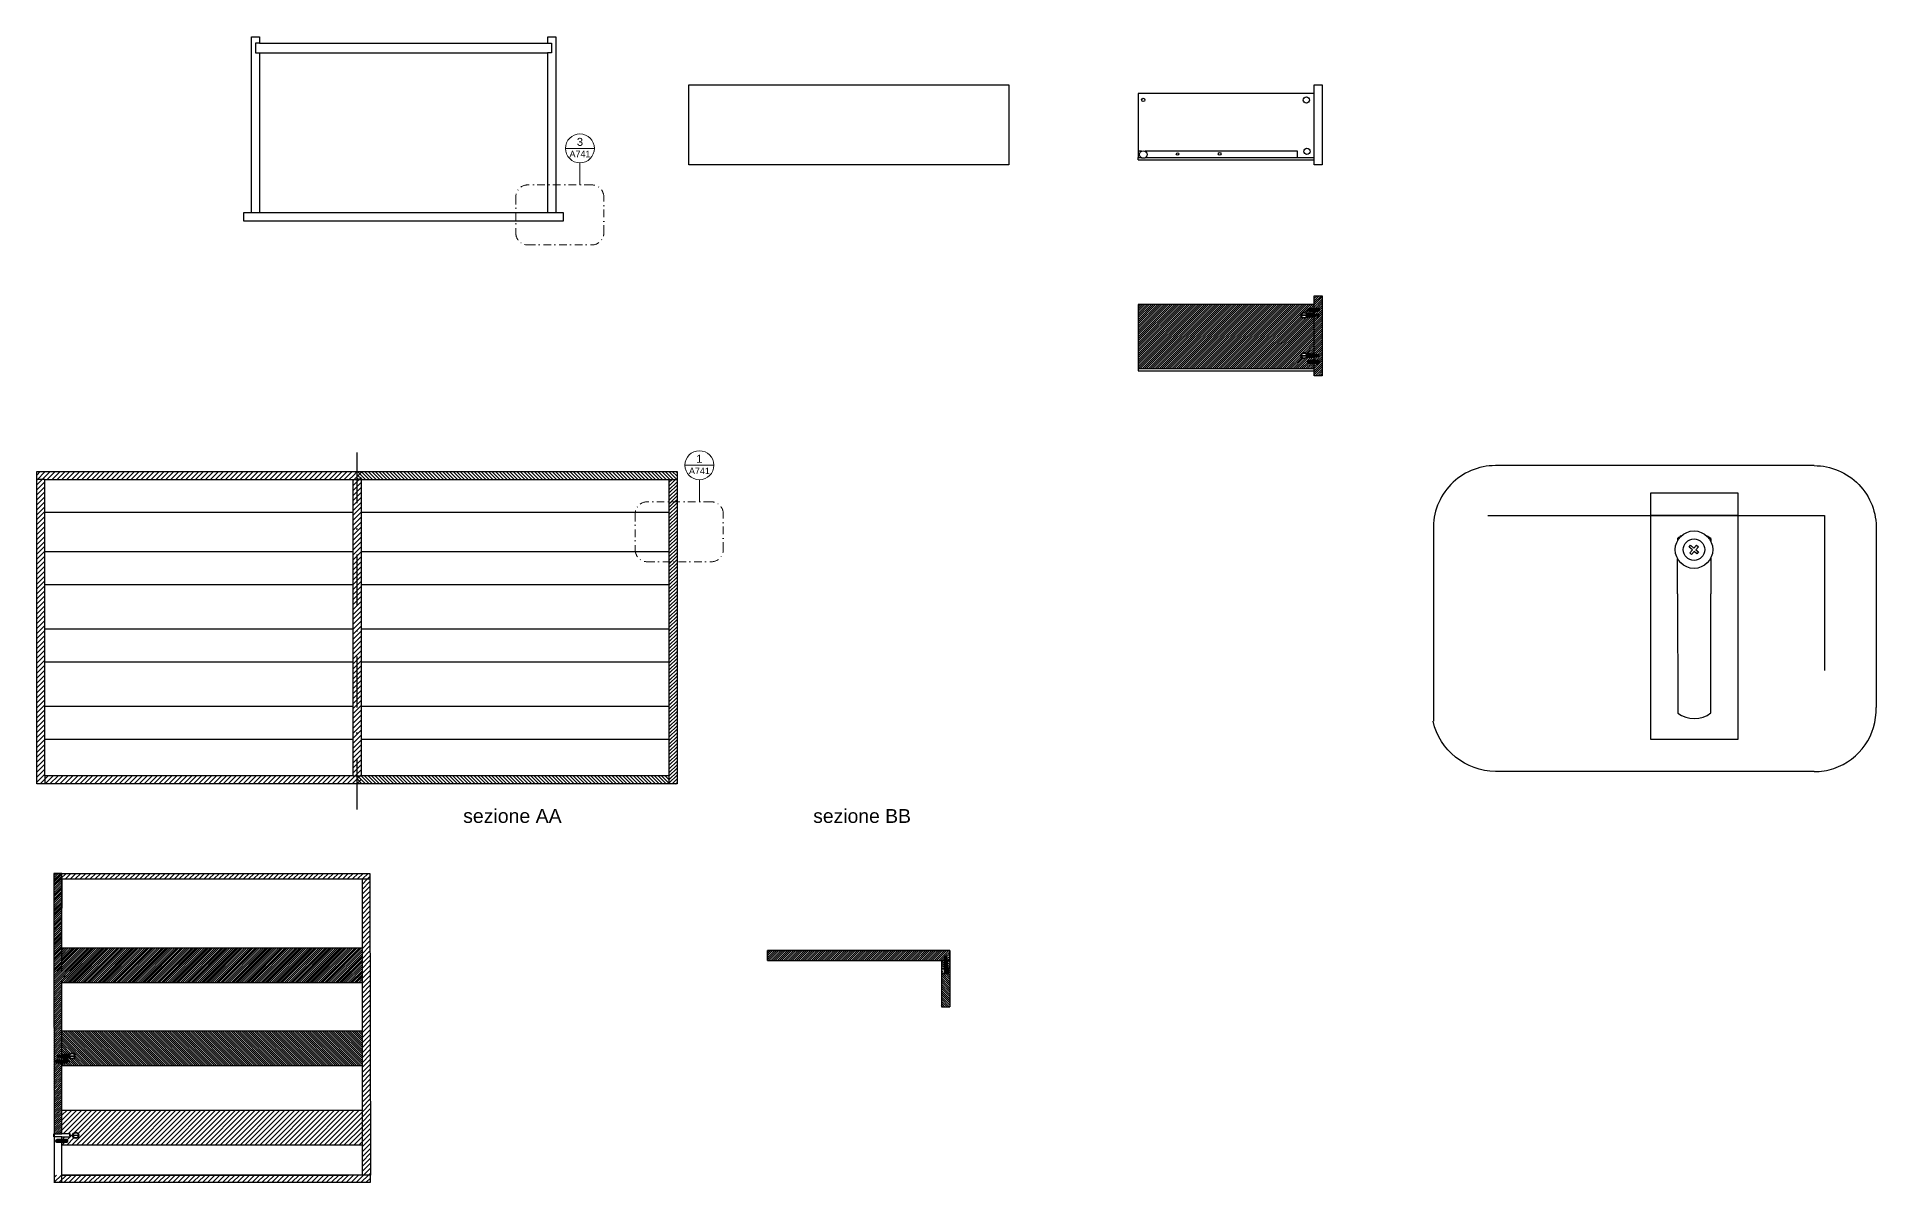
# Model space of a CAD drawing. Header units: centimetres. Extents: x -277 to 1058, y -342 to 369.
# Drawn here: x -276.9 to 182.8, y -342.3 to -56.1 of the extents above; entities that cross this region are included whole.
import ezdxf
from ezdxf.enums import TextEntityAlignment as Align

# ---------------------------------------------------------------- set-up
doc = ezdxf.new("R2010")
doc.units = ezdxf.units.CM
doc.header["$MEASUREMENT"] = 0
doc.linetypes.add('TRATTOPUNTO', pattern=[25.4, 12.7, -6.35, 0, -6.35])
doc.layers.add('A-ANNO-SYMB', color=3, linetype='Continuous', lineweight=18)
for name, color, linetype in [('filatura', 8, 'Continuous'), ('linee di prosp', 6, 'Continuous'), ('particolari', 7, 'Continuous'), ('prospetti', 7, 'Continuous'), ('viti e cerniere', 3, 'Continuous')]:
    doc.layers.add(name, color=color, linetype=linetype)
doc.styles.add('ARIAL', font='Arial.ttf')
doc.styles.get("Standard").update_dxf_attribs({"font": 'Arial.ttf', "height": 2.5})
pattern_1 = [(45, (-776.3107, -127.9817), (-0.6187184, 0.6187184), [])]
pattern_2 = [(45, (-1020.9961, -227.0867), (-0.6187184, 0.6187184), [])]

# ---------------------------------------------------------------- blocks, each defined once
blk = doc.blocks.new('tassello')
at = {"layer": 'viti e cerniere', "linetype": 'ByBlock', "lineweight": 100}
for p, q in [((0, 0.51), (0.21, 0.7)), ((0, 0.51), (0, 0.18)), ((0.21, 0), (0, 0.18)), ((0.21, 0.7), (3.71, 0.7)), ((0.21, 0.7), (0.21, 0)), ((0.21, 0.7), (0.21, 0.52)), ((0.21, 0.52), (0.75, 0.52)), ((0.21, 0.35), (0.9, 0.35)), ((0.9, 0.17), (0.21, 0.17)), ((0.75, 0.52), (3.71, 0.52)), ((0.9, 0.35), (0.9, 0.35)), ((0.9, 0.35), (3.71, 0.35)), ((0.9, 0.17), (3.71, 0.17)), ((3.92, 0.51), (3.71, 0.7)), ((3.71, 0.7), (3.71, 0)), ((3.71, 0), (3.92, 0.18)), ((3.92, 0.51), (3.92, 0.18)), ((3.71, 0), (0.21, 0))]:
    blk.add_line(p, q, dxfattribs=at)
blk = doc.blocks.new('DETAGLI')
at = {"layer": 'A-ANNO-SYMB', "linetype": 'Continuous'}
blk.add_line((486.7, 356.2), (504.8, 356.2), dxfattribs=at)
blk.add_circle((495.7, 356.2), 9.05, dxfattribs=at)
for tag, p in [('TAVOLA', (495.7, 362.8)), ('SEZIONE', (495.7, 354.7))]:
    blk.add_attdef(tag, text='', height=5, dxfattribs=at).set_placement(p, align=Align.TOP_CENTER)

msp = doc.modelspace()

# ---------------------------------------------------------------- hatches: boundary and pattern name
at = {"layer": 'particolari'}
h = msp.add_hatch(dxfattribs=at)
h.set_pattern_fill('ANSI31', color=253, scale=3)
h.paths.add_polyline_path([(42.35, -126.06), (41.49, -126.06), (40.47, -126.06, -0.774432), (39.01, -125.69, -0.739541), (40.43, -125.25), (41.49, -125.25), (42.35, -125.25), (42.35, -124.62), (42.17, -124.62), (40.81, -124.62), (40.81, -124.05), (42.17, -124.05), (42.35, -124.05), (42.35, -122.99), (-1.65, -122.99), (-1.65, -139.02), (-0.9, -139.02), (42.35, -139.02), (42.35, -137.63), (42.17, -137.63), (40.81, -137.63), (40.81, -137.06), (42.17, -137.06), (42.35, -137.06), (42.35, -136.18), (41.5, -136.18), (40.47, -136.18, -0.774432), (39.02, -135.8, -0.739541), (40.44, -135.37), (41.5, -135.37), (42.35, -135.37)], flags=16)
h.paths.add_polyline_path([(44.35, -120.81), (42.35, -120.81), (42.35, -124.05), (43.58, -124.05), (43.58, -124.62), (42.17, -124.62), (40.81, -124.62), (40.81, -124.05), (42.17, -124.05), (42.35, -124.05), (42.35, -122.99), (-1.65, -122.99), (-1.65, -139.02), (-0.9, -139.02), (42.35, -139.02), (42.35, -137.63), (42.17, -137.63), (40.81, -137.63), (40.81, -137.06), (42.17, -137.06), (42.35, -137.06), (42.35, -136.18), (41.5, -136.18), (40.47, -136.18, -0.774432), (39.02, -135.8, -0.739541), (40.44, -135.37), (41.5, -135.37), (42.35, -135.37), (42.35, -135.59), (43.48, -135.59), (43.48, -136), (42.35, -136), (42.35, -136.18), (42.35, -137.06), (43.59, -137.06), (43.59, -137.63), (42.35, -137.63), (42.35, -140.81), (44.35, -140.81)])
h.paths.add_polyline_path([(42.35, -125.88), (42.35, -126.06), (41.49, -126.06), (40.47, -126.06, -0.774432), (39.01, -125.69, -0.739541), (40.43, -125.25), (41.49, -125.25), (42.35, -125.25), (42.35, -125.47), (43.48, -125.47), (43.48, -125.88)], flags=16)
h.paths.add_polyline_path([(43.42, -125.84), (42.31, -125.84), (42.31, -126, -0.255312), (42.31, -125.35), (42.31, -125.51), (42.31, -125.51), (43.42, -125.51)], flags=0)
h.paths.add_polyline_path([(40.23, -125.76), (39.29, -125.76), (39.29, -125.62), (40.23, -125.62)], flags=0)
edge = h.paths.add_edge_path(flags=0)
edge.add_arc((39.79, -125.69), 0.639, 0, 180)
edge.add_arc((39.79, -125.69), 0.639, 180, 360)
h = msp.add_hatch(dxfattribs=at)
h.set_pattern_fill('ANSI31', color=253, scale=3)
h.paths.add_polyline_path([(42.35, -126.06), (41.49, -126.06), (40.47, -126.06, -0.774432), (39.01, -125.69, -0.739541), (40.43, -125.25), (41.49, -125.25), (42.35, -125.25), (42.35, -124.62), (42.17, -124.62), (40.81, -124.62), (40.81, -124.05), (42.17, -124.05), (42.35, -124.05), (42.35, -122.99), (-1.65, -122.99), (-1.65, -139.02), (-0.9, -139.02), (42.35, -139.02), (42.35, -137.63), (42.17, -137.63), (40.81, -137.63), (40.81, -137.06), (42.17, -137.06), (42.35, -137.06), (42.35, -136.18), (41.5, -136.18), (40.47, -136.18, -0.774432), (39.02, -135.8, -0.739541), (40.44, -135.37), (41.5, -135.37), (42.35, -135.37)])
h = msp.add_hatch(dxfattribs=at)
h.set_pattern_fill('ANSI31', color=256, scale=7)
h.set_pattern_definition(pattern_1)
h.paths.add_polyline_path([(-274.91, -166.76), (-197.87, -166.76), (-197.87, -164.76), (-276.91, -164.76), (-276.91, -174.96), (-276.91, -242.76), (-197.87, -242.76), (-197.87, -240.76), (-274.91, -240.76)])
h = msp.add_hatch(dxfattribs=at)
h.set_pattern_fill('ANSI31', color=256, scale=7)
h.set_pattern_definition(pattern_1)
h.paths.add_polyline_path([(-195.87, -164.76), (-197.87, -164.76), (-197.87, -242.76), (-195.87, -242.76)])
h = msp.add_hatch(dxfattribs=at)
h.set_pattern_fill('ANSI31', color=253, scale=5, angle=90)
h.paths.add_polyline_path([(-116.91, -164.76), (-196.91, -164.76), (-196.91, -166.76), (-118.91, -166.76), (-116.91, -166.76)])
h = msp.add_hatch(dxfattribs=at)
h.set_pattern_fill('ANSI31', color=253, scale=5)
h.paths.add_polyline_path([(-116.91, -166.76), (-118.91, -166.76), (-118.91, -172.3), (-116.91, -172.3)])
h = msp.add_hatch(dxfattribs=at)
h.set_pattern_fill('ANSI31', color=253, scale=5)
h.paths.add_polyline_path([(-118.91, -172.3), (-118.91, -187.3), (-116.91, -187.3), (-116.91, -180.65), (-116.91, -172.3)])
h = msp.add_hatch(dxfattribs=at)
h.set_pattern_fill('ANSI31', color=253, scale=5)
h.paths.add_polyline_path([(-118.91, -187.3), (-118.91, -240.76), (-118.91, -242.76), (-116.91, -242.76), (-116.91, -232.57), (-116.91, -187.3)])
h = msp.add_hatch(dxfattribs=at)
h.set_pattern_fill('ANSI31', color=253, scale=5, angle=90)
h.paths.add_polyline_path([(-118.91, -240.76), (-195.87, -240.76), (-196.91, -240.76), (-196.91, -242.76), (-118.91, -242.76)])
h = msp.add_hatch(dxfattribs=at)
h.set_pattern_fill('ANSI31', color=256, scale=7)
h.set_pattern_definition(pattern_2)
h.paths.add_polyline_path([(-252.5, -266.57), (-251.96, -265.18), (-272.65, -265.18), (-272.65, -266.57)])
h = msp.add_hatch(dxfattribs=at)
h.set_pattern_fill('ANSI31', color=253, scale=3)
h.paths.add_polyline_path([(-270.65, -292.45), (-195.63, -292.45), (-195.63, -283.8), (-270.65, -283.8), (-270.65, -265.18), (-272.65, -265.18), (-272.6, -330.23), (-270.65, -330.23), (-270.65, -312.46), (-272.04, -312.46), (-272.04, -311.89), (-270.65, -311.89), (-270.65, -311.26), (-270.65, -311.04), (-271.77, -311.04), (-271.77, -310.63), (-270.65, -310.63), (-270.65, -310.45)])
h = msp.add_hatch(dxfattribs=at)
h.set_pattern_fill('ANSI31', color=256, scale=7)
h.set_pattern_definition(pattern_2)
h.paths.add_polyline_path([(-270.65, -266.57), (-270.65, -289.7), (-272.63, -289.7), (-272.63, -290.25), (-272.63, -290.25), (-272.65, -266.57)])
h = msp.add_hatch(dxfattribs=at)
h.set_pattern_fill('ANSI31', color=256, scale=7)
h.set_pattern_definition(pattern_2)
h.paths.add_polyline_path([(-193.68, -265.18), (-251.93, -265.18), (-252.96, -266.57), (-195.63, -266.57), (-193.68, -266.57)])
h = msp.add_hatch(dxfattribs=at)
h.set_pattern_fill('ANSI31', color=256, scale=7)
h.set_pattern_definition(pattern_2)
h.paths.add_polyline_path([(-195.63, -266.57), (-195.63, -340.57), (-193.52, -340.57), (-193.68, -266.57)])
h = msp.add_hatch(dxfattribs=at)
h.set_pattern_fill('ANSI31', color=256, scale=7)
h.paths.add_polyline_path([(-270.65, -283.8), (-270.65, -289.7), (-269.82, -289.7, -0.717454), (-268.43, -290.17, -0.795774), (-269.9, -290.51), (-270.64, -290.51), (-270.65, -290.51), (-270.64, -291.21), (-269.29, -291.21), (-269.29, -291.78), (-270.65, -291.78), (-270.65, -292.45), (-195.63, -292.45), (-195.63, -283.8)])
h = msp.add_hatch(dxfattribs=at)
h.set_pattern_fill('ANSI31', color=253, scale=3)
h.paths.add_polyline_path([(-50.02, -285.89), (-49.52, -285.89), (-49.52, -286.98), (-49.37, -286.98), (-48.76, -286.98), (-48.76, -284.48), (-94.26, -284.48), (-94.26, -286.98), (-50.16, -286.98), (-50.02, -286.98)])
h = msp.add_hatch(dxfattribs=at)
h.set_pattern_fill('ANSI31', color=253, scale=3, angle=90)
h.paths.add_polyline_path([(-48.76, -286.98), (-49.37, -286.98), (-49.37, -289.01), (-48.99, -289.01), (-49.03, -289.55), (-48.99, -289.83), (-49.03, -290.17), (-49.42, -290.17), (-49.4, -290.17), (-49.76, -290.18), (-50.16, -290.17), (-50.83, -290.17), (-50.83, -289.76), (-50.67, -289.76), (-50.67, -289.61), (-50.83, -289.61), (-50.84, -289.01), (-50.18, -289.01), (-50.16, -286.98), (-50.83, -286.98), (-50.83, -298.49), (-48.76, -298.49)])
h = msp.add_hatch(dxfattribs=at)
h.set_pattern_fill('ANSI31', color=253, scale=3, angle=90)
h.paths.add_polyline_path([(-267.59, -310.75), (-267.59, -310.9), (-268.53, -310.9), (-268.53, -310.75)], flags=0)
edge = h.paths.add_edge_path()
edge.add_arc((-271.21, -310.84), 0.685, 338.9285, 388.6447)
edge.add_line((-270.61, -310.51), (-270.61, -310.76))
edge.add_line((-270.61, -310.76), (-270.61, -310.92))
edge.add_line((-270.61, -310.92), (-270.61, -311.09))
edge.add_line((-270.61, -311.09), (-270.57, -311.09))
edge = h.paths.add_edge_path()
edge.add_arc((-268.08, -310.83), 0.776, 206.1078, 511.0214)
edge.add_line((-268.76, -310.45), (-269.79, -310.45))
edge.add_line((-269.79, -310.45), (-270.65, -310.45))
edge.add_line((-270.65, -310.45), (-270.65, -304.55))
edge.add_line((-270.65, -304.55), (-195.63, -304.55))
edge.add_line((-195.63, -304.55), (-195.63, -313.2))
edge.add_line((-195.63, -313.2), (-270.65, -313.2))
edge.add_line((-270.65, -313.2), (-270.65, -312.46))
edge.add_line((-270.65, -312.46), (-269.27, -312.46))
edge.add_line((-269.27, -312.46), (-269.27, -311.89))
edge.add_line((-269.27, -311.89), (-270.62, -311.89))
edge.add_line((-270.62, -311.89), (-270.65, -311.89))
edge.add_line((-270.65, -311.89), (-270.65, -311.26))
edge.add_line((-270.65, -311.26), (-269.79, -311.26))
edge.add_line((-269.79, -311.26), (-268.74, -311.26))
edge.add_line((-268.74, -311.26), (-268.78, -311.17))
h = msp.add_hatch(dxfattribs=at)
h.set_pattern_fill('ANSI31', scale=5)
h.paths.add_polyline_path([(-267.59, -310.75), (-267.59, -310.9), (-268.53, -310.9), (-268.53, -310.75)], flags=0)
edge = h.paths.add_edge_path()
edge.add_arc((-271.21, -310.84), 0.685, 338.9285, 388.6447)
edge.add_line((-270.61, -310.51), (-270.61, -310.76))
edge.add_line((-270.61, -310.76), (-270.61, -310.92))
edge.add_line((-270.61, -310.92), (-270.61, -311.09))
edge.add_line((-270.61, -311.09), (-270.57, -311.09))
h = msp.add_hatch(dxfattribs=at)
h.set_pattern_fill('ANSI31', color=256, scale=7)
h.set_pattern_definition(pattern_2)
h.paths.add_polyline_path([(-195.63, -324.33), (-270.65, -324.33), (-270.65, -330.23), (-270.48, -330.23), (-268.96, -330.23), (-268.96, -331.04), (-270.65, -331.04), (-270.65, -331.74), (-270.63, -331.74), (-269.28, -331.74), (-269.28, -332.31), (-270.65, -332.31), (-270.65, -332.98), (-195.63, -332.98)])
h.paths.add_polyline_path([(-267.94, -330.63, -1), (-266.39, -330.63, -1)], flags=16)
h.paths.add_polyline_path([(-267.81, -330.63, -1), (-266.53, -330.63, -1)], flags=0)
h.paths.add_polyline_path([(-266.67, -330.56), (-266.67, -330.7), (-267.61, -330.7), (-267.61, -330.56)], flags=0)
h = msp.add_hatch(dxfattribs=at)
h.set_pattern_fill('ANSI31', color=256, scale=7)
h.set_pattern_definition(pattern_2)
h.paths.add_polyline_path([(-193.52, -340.57), (-195.63, -340.57), (-195.63, -340.57), (-198.95, -340.57), (-198.95, -340.57), (-200.99, -340.57), (-200.99, -340.57), (-272.59, -340.57), (-272.59, -342.35), (-200.29, -342.35), (-200.28, -342.34), (-200.28, -342.35), (-193.52, -342.35)])

# ---------------------------------------------------------------- linework, layer by layer
at = {"color": 3}
for p, q in [((42.31, -125.35), (40.48, -125.35)), ((42.31, -126), (40.5, -126)), ((40.52, -125.43), (42.27, -125.43)), ((40.53, -125.9), (42.26, -125.9)), ((42.31, -125.51), (43.42, -125.51)), ((42.31, -125.84), (43.42, -125.84)), ((42.31, -135.46), (40.49, -135.46)), ((42.31, -136.12), (40.5, -136.12)), ((40.52, -135.55), (42.28, -135.55)), ((40.54, -136.02), (42.27, -136.02)), ((42.31, -135.63), (43.43, -135.63)), ((42.31, -135.96), (43.43, -135.96)), ((-49.93, -287.03), (-50.1, -287.03)), ((-50.1, -287.03), (-50.1, -289.08)), ((-50.02, -289.57), (-50.02, -289.9)), ((-50.02, -289.57), (-49.52, -289.57)), ((-50.02, -289.57), (-50.02, -289.72)), ((-50, -289.08), (-50, -287.07)), ((-49.93, -286.98), (-49.93, -285.91)), ((-49.93, -286.98), (-49.93, -287.03)), ((-49.93, -289.08), (-49.93, -289.57)), ((-49.61, -286.98), (-49.61, -285.91)), ((-49.61, -287.03), (-49.61, -286.98)), ((-49.61, -287.03), (-49.44, -287.03)), ((-49.61, -289.08), (-49.61, -289.57)), ((-49.52, -289.08), (-49.52, -287.07)), ((-49.52, -289.57), (-49.52, -289.9)), ((-49.44, -287.03), (-49.44, -289.08)), ((-50.02, -289.9), (-49.52, -289.9)), ((-270.65, -310.67), (-271.72, -310.67)), ((-270.65, -311), (-271.72, -311)), ((-270.65, -310.67), (-270.61, -310.67)), ((-270.61, -311), (-270.65, -311)), ((-270.61, -310.67), (-270.61, -310.51)), ((-270.61, -310.51), (-268.79, -310.51)), ((-270.61, -311), (-270.61, -311.17)), ((-270.61, -311.17), (-268.78, -311.17)), ((-268.82, -311.09), (-270.57, -311.09)), ((-268.83, -310.61), (-270.56, -310.61)), ((-268.62, -330.45), (-268.58, -330.53)), ((-268.62, -330.78), (-268.58, -330.7)), ((-268.58, -330.53), (-268.58, -330.7))]:
    msp.add_line(p, q, dxfattribs=at)
for points in [[(42.23, -125.59), (40.56, -125.59)], [(40.56, -125.72), (42.23, -125.72)], [(42.23, -135.71), (40.56, -135.71)], [(40.57, -135.84), (42.23, -135.84)], [(-49.69, -287.11), (-49.69, -289.08), (-49.82, -289.08), (-49.82, -287.11)], [(-270.53, -310.92), (-268.85, -310.92)], [(-268.86, -310.79), (-270.52, -310.79)]]:
    msp.add_lwpolyline(points, dxfattribs=at)
for centre, start, end in [((42.91, -125.67), 151.3553, 208.6447), ((42.91, -135.79), 151.3553, 208.6447), ((-49.77, -286.43), 241.3553, 298.6447), ((-271.21, -310.84), 331.3553, 28.6447)]:
    msp.add_arc(centre, 0.685, start, end, dxfattribs=at)
at = {"layer": 'A-ANNO-SYMB'}
for p, q in [((-141.16, -87.61), (-141.16, -93.11)), ((-111.31, -166.8), (-111.31, -172.3))]:
    msp.add_line(p, q, dxfattribs=at)
at = {"layer": 'A-ANNO-SYMB', "linetype": 'TRATTOPUNTO', "ltscale": 0.15}
for points in [[(-135.2, -105.11), (-135.2, -96.11, 0.414214), (-138.2, -93.11), (-154.2, -93.11, 0.414214), (-157.2, -96.11), (-157.2, -105.11, 0.414214), (-154.2, -108.11), (-138.2, -108.11, 0.414214)], [(-105.35, -184.3), (-105.35, -175.3, 0.414214), (-108.35, -172.3), (-124.35, -172.3, 0.414214), (-127.35, -175.3), (-127.35, -184.3, 0.414214), (-124.35, -187.3), (-108.35, -187.3, 0.414214)]]:
    msp.add_lwpolyline(points, format="xyb", close=True, dxfattribs=at)
at = {"layer": 'filatura', "color": 3}
for p, q in [((42.31, -126), (42.31, -125.35)), ((43.42, -125.51), (43.42, -125.84)), ((42.31, -136.12), (42.31, -135.46)), ((43.43, -135.63), (43.43, -135.96)), ((-49.93, -285.91), (-49.61, -285.91)), ((-49.93, -286.98), (-49.85, -287.03)), ((-49.85, -287.03), (-49.93, -287.03)), ((-49.85, -287.03), (-49.69, -287.03)), ((-49.61, -286.98), (-49.69, -287.03)), ((-49.69, -287.03), (-49.61, -287.03)), ((-271.72, -311), (-271.72, -310.67)), ((-270.61, -310.76), (-270.61, -310.67)), ((-270.61, -310.76), (-270.61, -310.92)), ((-270.61, -310.92), (-270.61, -311)), ((-268.62, -330.78), (-268.62, -330.45)), ((-268.62, -330.53), (-268.58, -330.53)), ((-268.62, -330.7), (-268.58, -330.7))]:
    msp.add_line(p, q, dxfattribs=at)
at = {"layer": 'particolari'}
for p, q in [((-223.25, -100.1), (-223.25, -56.1)), ((-223.25, -56.1), (-221.25, -56.1)), ((-221.25, -56.1), (-221.25, -57.72)), ((-221.25, -57.72), (-149.25, -57.72)), ((-149.21, -56.1), (-147.21, -56.1)), ((-149.21, -57.72), (-149.21, -56.1)), ((-147.21, -56.1), (-147.21, -100.1)), ((-221.25, -60.11), (-221.25, -100.1)), ((-221.25, -60.11), (-149.21, -60.11)), ((-149.21, -100.1), (-149.21, -60.11)), ((-1.65, -86.85), (42.35, -86.85)), ((-145.25, -100.1), (-225.25, -100.1)), ((-225.25, -100.1), (-225.25, -102.1)), ((-145.25, -102.1), (-145.25, -100.1)), ((-145.25, -100.1), (-145.25, -100.1)), ((-225.25, -102.1), (-145.25, -102.1)), ((42.35, -125.47), (42.35, -125.25)), ((43.48, -125.47), (42.35, -125.47)), ((43.48, -125.88), (42.35, -125.88)), ((42.35, -126.06), (42.35, -125.88)), ((43.48, -125.47), (43.48, -125.88)), ((-1.65, -139.02), (-1.65, -139.57)), ((-274.91, -166.76), (-276.91, -166.76)), ((-118.91, -166.76), (-116.91, -166.76)), ((-274.91, -240.76), (-274.91, -242.76)), ((-197.87, -240.76), (-195.87, -240.76)), ((-118.91, -240.76), (-118.91, -242.76)), ((-272.65, -265.18), (-257.75, -265.18)), ((-270.65, -289.7), (-270.65, -265.18)), ((-257.75, -265.18), (-193.68, -265.18)), ((-195.63, -266.57), (-193.68, -266.57)), ((-193.68, -265.18), (-193.68, -266.57)), ((-193.68, -266.57), (-193.52, -340.57)), ((-270.65, -283.8), (-195.63, -283.8)), ((-270.65, -292.45), (-195.63, -292.45)), ((-270.65, -324.33), (-195.63, -324.33)), ((-270.65, -331.73), (-270.65, -331.04)), ((-270.65, -342.35), (-270.65, -332.31)), ((-270.65, -332.98), (-195.63, -332.98)), ((-272.65, -342.35), (-270.65, -342.35))]:
    msp.add_line(p, q, dxfattribs=at)
at = {"layer": 'particolari', "color": 7}
for p, q in [((-1.65, -86.85), (-1.65, -86.3)), ((-50.83, -298.49), (-48.76, -298.49))]:
    msp.add_line(p, q, dxfattribs=at)
at = {"layer": 'particolari', "color": 3}
for p, q in [((42.42, -125.84), (42.31, -125.51)), ((42.49, -125.84), (42.38, -125.51)), ((42.56, -125.84), (42.45, -125.51)), ((42.63, -125.84), (42.52, -125.51)), ((42.71, -125.84), (42.59, -125.51)), ((42.78, -125.84), (42.67, -125.51)), ((42.85, -125.84), (42.74, -125.51)), ((42.92, -125.84), (42.81, -125.51)), ((42.99, -125.84), (42.88, -125.51)), ((43.06, -125.84), (42.95, -125.51)), ((43.14, -125.84), (43.02, -125.51)), ((43.21, -125.84), (43.1, -125.51)), ((43.28, -125.84), (43.17, -125.51)), ((43.35, -125.84), (43.24, -125.51)), ((43.42, -125.84), (43.31, -125.51)), ((42.42, -135.96), (42.31, -135.63)), ((42.5, -135.96), (42.39, -135.63)), ((42.57, -135.96), (42.46, -135.63)), ((42.64, -135.96), (42.53, -135.63)), ((42.71, -135.96), (42.6, -135.63)), ((42.78, -135.96), (42.67, -135.63)), ((42.85, -135.96), (42.74, -135.63)), ((42.93, -135.96), (42.82, -135.63)), ((43, -135.96), (42.89, -135.63)), ((43.07, -135.96), (42.96, -135.63)), ((43.14, -135.96), (43.03, -135.63)), ((43.21, -135.96), (43.1, -135.63)), ((43.28, -135.96), (43.17, -135.63)), ((43.36, -135.96), (43.25, -135.63)), ((43.43, -135.96), (43.32, -135.63)), ((136.01, -183.63), (136.4, -183.17)), ((136.85, -184.35), (136.01, -183.63)), ((136.4, -183.17), (137.24, -183.89)), ((137.24, -183.89), (137.89, -183.14)), ((138.34, -183.53), (137.7, -184.28)), ((137.89, -183.14), (138.34, -183.53)), ((136.21, -185.09), (136.85, -184.35)), ((136.67, -185.48), (136.21, -185.09)), ((137.31, -184.74), (136.67, -185.48)), ((137.96, -185.3), (137.31, -184.74)), ((137.7, -184.28), (138.35, -184.84)), ((138.35, -184.84), (137.96, -185.3)), ((-50.1, -289.08), (-49.44, -289.08)), ((-49.61, -285.91), (-49.93, -286.02)), ((-49.61, -285.98), (-49.93, -286.1)), ((-49.61, -286.06), (-49.93, -286.17)), ((-49.61, -286.13), (-49.93, -286.24)), ((-49.61, -286.2), (-49.93, -286.31)), ((-49.61, -286.27), (-49.93, -286.38)), ((-49.61, -286.34), (-49.93, -286.45)), ((-49.61, -286.41), (-49.93, -286.53)), ((-49.61, -286.49), (-49.93, -286.6)), ((-49.61, -286.56), (-49.93, -286.67)), ((-49.61, -286.63), (-49.93, -286.74)), ((-49.61, -286.7), (-49.93, -286.81)), ((-49.61, -286.77), (-49.93, -286.88)), ((-49.61, -286.85), (-49.93, -286.96)), ((-49.61, -286.92), (-49.93, -287.03)), ((-49.09, -289.08), (-49.37, -289.08)), ((-49.09, -290.11), (-49.09, -289.08)), ((-271.72, -310.67), (-271.61, -311)), ((-271.65, -310.67), (-271.54, -311)), ((-271.58, -310.67), (-271.47, -311)), ((-271.5, -310.67), (-271.39, -311)), ((-271.43, -310.67), (-271.32, -311)), ((-271.36, -310.67), (-271.25, -311)), ((-271.29, -310.67), (-271.18, -311)), ((-271.22, -310.67), (-271.11, -311)), ((-271.15, -310.67), (-271.04, -311)), ((-271.07, -310.67), (-270.96, -311)), ((-271, -310.67), (-270.89, -311)), ((-270.93, -310.67), (-270.82, -311)), ((-270.86, -310.67), (-270.75, -311)), ((-270.79, -310.67), (-270.68, -311)), ((-270.72, -310.67), (-270.61, -311))]:
    msp.add_line(p, q, dxfattribs=at)
at = {"layer": 'particolari', "color": 1}
for p, q in [((42.35, -135.59), (42.35, -135.37)), ((43.48, -135.59), (42.35, -135.59)), ((43.48, -136), (42.35, -136)), ((42.35, -136.18), (42.35, -136)), ((43.48, -135.59), (43.48, -136)), ((-1.65, -139.57), (42.35, -139.57)), ((-272.65, -265.18), (-272.59, -342.35)), ((-50.83, -286.98), (-50.83, -298.49)), ((-50.02, -285.89), (-49.52, -285.89)), ((-49.03, -289.01), (-49.37, -289.01)), ((-49.03, -290.17), (-49.03, -289.01)), ((-48.76, -286.98), (-48.76, -298.49)), ((-270.65, -310.45), (-270.65, -291.78)), ((-270.65, -304.55), (-195.63, -304.55)), ((-271.77, -310.63), (-270.65, -310.63)), ((-271.77, -311.04), (-270.65, -311.04)), ((-270.65, -310.45), (-270.65, -310.63)), ((-270.65, -311.04), (-270.65, -311.26)), ((-270.65, -311.89), (-270.65, -311.26)), ((-270.65, -330.23), (-270.65, -312.46)), ((-270.65, -313.2), (-195.63, -313.2))]:
    msp.add_line(p, q, dxfattribs=at)
at = {"layer": 'particolari', "linetype": 'TRATTOPUNTO'}
msp.add_line((-196.91, -159.99), (-196.91, -252.59), dxfattribs=at)
at = {"layer": 'particolari'}
for points in [[(-221.25, -57.72), (-222.25, -57.72), (-222.25, -60.11), (-221.25, -60.11)], [(-149.25, -57.72), (-148.25, -57.72), (-148.25, -60.11), (-149.25, -60.11)], [(42.35, -70.28), (42.35, -70.28), (-1.65, -70.28), (-1.65, -86.3), (-0.9, -86.3)], [(-0.81, -84.69), (-1.65, -84.69), (-1.65, -86.3), (-0.9, -86.3)], [(0.16, -86.3), (38.19, -86.3), (38.19, -84.69), (0.07, -84.69)], [(0.16, -86.3), (42.35, -86.3)], [(42.17, -124.05), (40.81, -124.05), (40.81, -124.62), (42.17, -124.62)], [(42.17, -124.05), (43.58, -124.05), (43.58, -124.62), (42.17, -124.62)], [(41.49, -125.25), (40.43, -125.25)], [(40.47, -126.06), (41.49, -126.06)], [(41.49, -125.25), (42.35, -125.25), (42.35, -125.25)], [(41.49, -126.06), (42.35, -126.06)], [(42.35, -125.25), (42.35, -124.62)], [(42.35, -135.37), (42.35, -134.74)], [(-276.91, -174.96), (-276.91, -164.76), (-116.91, -164.76), (-116.91, -174.96)], [(126.45, -192.47), (126.45, -170.06), (148.25, -170.06), (148.25, -231.72), (126.45, -231.72), (126.45, -192.47)], [(-197.87, -174.96), (-274.91, -174.96)], [(-118.91, -174.96), (-195.87, -174.96)], [(85.69, -175.76), (169.83, -175.76), (169.83, -214.44)], [(-276.91, -189.02), (-276.91, -189.02), (-276.91, -180.65)], [(-116.91, -180.65), (-116.91, -189.02)], [(-274.91, -184.7), (-197.87, -184.7)], [(-195.87, -184.7), (-118.91, -184.7)], [(133.16, -195.33), (133.17, -186.57)], [(141.48, -186.31), (141.48, -195.33)], [(-197.87, -193.06), (-274.91, -193.06)], [(-118.91, -193.06), (-195.87, -193.06)], [(133.16, -195.33), (133.18, -225.15)], [(141.49, -225.06), (141.48, -195.33)], [(-276.91, -208.12), (-276.91, -199.75)], [(-116.91, -199.75), (-116.91, -199.75), (-116.91, -208.12)], [(-274.91, -204.03), (-197.87, -204.03)], [(-195.87, -204.03), (-118.91, -204.03)], [(-197.87, -212.39), (-274.91, -212.39)], [(-118.91, -212.39), (-195.87, -212.39)], [(-276.91, -226.77), (-276.91, -226.77), (-276.91, -218.4)], [(-116.91, -218.4), (-116.91, -226.77)], [(-274.91, -223.36), (-197.87, -223.36)], [(-195.87, -223.36), (-118.91, -223.36)], [(-116.91, -232.57), (-116.91, -242.76), (-276.91, -242.76), (-276.91, -232.57)], [(-197.87, -231.73), (-274.91, -231.73)], [(-118.91, -231.73), (-195.87, -231.73)], [(-270.62, -312.46), (-272.04, -312.46), (-272.04, -311.89), (-270.62, -311.89)], [(-270.62, -312.46), (-269.27, -312.46), (-269.27, -311.89), (-270.62, -311.89)], [(-270.62, -331.04), (-272.61, -331.04), (-272.61, -330.23), (-270.62, -330.23)], [(-270.62, -331.04), (-268.57, -331.04), (-268.57, -330.23), (-270.62, -330.23)], [(-270.63, -332.31), (-272.05, -332.31), (-272.05, -331.74), (-270.63, -331.74)], [(-270.63, -332.31), (-269.28, -332.31), (-269.28, -331.74), (-270.63, -331.74)], [(-272.65, -342.35), (-193.52, -342.35), (-193.52, -340.57), (-198.95, -340.57)], [(-200.99, -340.57), (-270.65, -340.57)]]:
    msp.add_lwpolyline(points, dxfattribs=at)
for points in [[(-113.95, -68.1), (-33.95, -68.1), (-33.95, -88.1), (-113.95, -88.1)], [(42.35, -68.1), (44.35, -68.1), (44.35, -88.1), (42.35, -88.1)], [(126.45, -170.06), (148.25, -170.06), (148.25, -175.76), (126.45, -175.76)], [(-272.65, -265.18), (-270.65, -265.18), (-270.65, -265.18), (-272.65, -265.18)], [(-270.65, -266.57), (-270.65, -266.57), (-270.65, -273.83), (-270.65, -273.83)]]:
    msp.add_lwpolyline(points, close=True, dxfattribs=at)
at = {"layer": 'particolari', "color": 1}
for points in [[(42.35, -122.99), (42.35, -122.99), (-1.65, -122.99), (-1.65, -139.02), (-0.9, -139.02)], [(42.35, -124.05), (42.35, -120.81), (44.35, -120.81), (44.35, -140.81), (42.35, -140.81), (42.35, -137.63)], [(42.35, -135.37), (42.35, -126.06)], [(41.5, -135.37), (40.44, -135.37)], [(40.47, -136.18), (41.5, -136.18)], [(42.17, -137.06), (40.81, -137.06), (40.81, -137.63), (42.17, -137.63)], [(41.5, -135.37), (42.35, -135.37), (42.35, -135.37)], [(41.5, -136.18), (42.35, -136.18)], [(42.17, -137.06), (43.59, -137.06), (43.59, -137.63), (42.17, -137.63)], [(42.35, -137.06), (42.35, -136.18)], [(-0.9, -139.02), (42.35, -139.02)], [(-50.16, -289.01), (-50.83, -289.01), (-50.83, -289.61), (-50.67, -289.61), (-50.67, -289.76), (-50.83, -289.76), (-50.83, -290.17), (-50.13, -290.17), (-49.03, -290.17)], [(-50.02, -285.89), (-50.02, -286.98), (-50.16, -286.98), (-50.16, -289.9), (-49.77, -289.9)], [(-49.52, -285.89), (-49.52, -286.98), (-49.37, -286.98), (-49.37, -289.9), (-49.77, -289.9)], [(-271.77, -311.04), (-271.77, -310.63)], [(-270.65, -310.45), (-269.79, -310.45)], [(-269.79, -311.26), (-270.65, -311.26)], [(-268.76, -310.45), (-269.79, -310.45)], [(-269.79, -311.26), (-268.73, -311.26)]]:
    msp.add_lwpolyline(points, dxfattribs=at)
at = {"layer": 'particolari', "color": 3}
for points in [[(40.23, -125.76), (39.29, -125.76), (39.29, -125.62), (40.23, -125.62)], [(40.24, -135.88), (39.3, -135.88), (39.3, -135.73), (40.24, -135.73)], [(-268.53, -310.75), (-267.59, -310.75), (-267.59, -310.9), (-268.53, -310.9)], [(-267.61, -330.56), (-266.67, -330.56), (-266.67, -330.7), (-267.61, -330.7)]]:
    msp.add_lwpolyline(points, close=True, dxfattribs=at)
for points in [[(151.94, -163.26), (87.63, -163.26, 0.42366), (72.12, -179.28), (72.12, -227.17)], [(167.27, -163.26), (167.27, -163.26, -0.42366), (182.78, -179.28), (182.78, -223.72)], [(172.2, -238.93, 0.331241), (182.78, -223.72)], [(167.27, -239.74), (87.63, -239.74, -0.341995), (72.04, -227.17, -0.329634)]]:
    msp.add_lwpolyline(points, format="xyb", dxfattribs=at)
for points in [[(167.27, -163.26), (151.94, -163.26)], [(133.18, -181.97), (133.18, -181.4)], [(141.48, -181.48), (141.48, -182.24)], [(-50.16, -289.08), (-50.77, -289.08), (-50.77, -289.55), (-50.6, -289.55), (-50.6, -289.83), (-50.77, -289.83), (-50.77, -290.11), (-50.13, -290.11), (-49.09, -290.11)]]:
    msp.add_lwpolyline(points, dxfattribs=at)
at = {"layer": 'particolari'}
msp.add_lwpolyline([(167.27, -239.74), (167.27, -239.74, 0.081046), (172.2, -238.93, 0.081046)], format="xyb", dxfattribs=at)
for centre, radius in [((-0.37, -71.86), 0.419), ((40.39, -71.92), 0.776), ((40.53, -84.7), 0.776), ((39.79, -125.69), 0.776), ((-267.17, -330.63), 0.776)]:
    msp.add_circle(centre, radius, dxfattribs=at)
at = {"layer": 'particolari', "color": 3}
for centre, radius in [((-0.37, -85.52), 0.946), ((8.18, -85.36), 0.3), ((18.71, -85.36), 0.341), ((39.79, -125.69), 0.639), ((39.79, -135.8), 0.639), ((137.26, -184.27), 4.69), ((137.26, -184.27), 2.7), ((-268.08, -310.83), 0.639), ((-267.17, -330.63), 0.639)]:
    msp.add_circle(centre, radius, dxfattribs=at)
at = {"layer": 'particolari', "color": 1}
for centre in [(39.79, -135.8), (-268.08, -310.83)]:
    msp.add_circle(centre, 0.776, dxfattribs=at)
at = {"layer": 'particolari'}
for centre, start, end in [((137.27, -186.98), 117.5776, 126.2823), ((137.27, -186.98), 52.4778, 63.0844), ((137.27, -219.57), 233.7177, 307.5222)]:
    msp.add_arc(centre, 6.92, start, end, dxfattribs=at)
at = {"layer": 'prospetti'}
for points in [[(-276.91, -164.76), (-116.91, -164.76), (-116.91, -242.76), (-276.91, -242.76)], [(-198.95, -340.57), (-270.65, -340.57)]]:
    msp.add_lwpolyline(points, close=True, dxfattribs=at)
for points in [[(-197.87, -164.76), (-197.87, -164.74)], [(-195.87, -164.74), (-195.87, -164.76)], [(-197.87, -240.76), (-274.91, -240.76), (-274.91, -166.76), (-197.87, -166.76)], [(-197.87, -240.76), (-197.87, -166.76)], [(-197.87, -166.76), (-118.91, -166.76), (-118.91, -240.76), (-195.87, -240.76)], [(-195.87, -166.76), (-195.87, -240.76)], [(-270.65, -266.57), (-252.96, -266.57)], [(-252.96, -266.57), (-195.63, -266.57), (-195.63, -340.57), (-198.95, -340.57)], [(-94.26, -286.98), (-94.26, -286.98), (-94.26, -284.48), (-48.76, -284.48), (-48.76, -286.98)]]:
    msp.add_lwpolyline(points, dxfattribs=at)
at = {"layer": 'prospetti', "color": 1}
msp.add_lwpolyline([(-49.37, -286.98), (-48.76, -286.98), (-48.76, -284.48), (-94.26, -284.48), (-94.26, -286.98), (-50.16, -286.98)], dxfattribs=at)

# ---------------------------------------------------------------- block references
at = {"layer": 'A-ANNO-SYMB'}
ref = msp.add_blockref('DETAGLI', (-339.45, -226.46), dxfattribs=dict(at, xscale=0.4, yscale=0.4, zscale=0.4))
ref.add_attrib('SEZIONE', 'A741', dxfattribs={"linetype": 'Continuous', "height": 1.6, "style": 'ARIAL'}).set_placement((-141.16, -84.59), align=Align.TOP_CENTER)
ref.add_attrib('TAVOLA', '3', dxfattribs={"linetype": 'Continuous', "height": 2, "style": 'ARIAL'}).set_placement((-141.16, -81.36), align=Align.TOP_CENTER)
ref = msp.add_blockref('DETAGLI', (-309.6, -305.65), dxfattribs=dict(at, xscale=0.4, yscale=0.4, zscale=0.4))
ref.add_attrib('SEZIONE', 'A741', dxfattribs={"linetype": 'Continuous', "height": 1.6, "style": 'ARIAL'}).set_placement((-111.31, -163.78), align=Align.TOP_CENTER)
ref.add_attrib('TAVOLA', '1', dxfattribs={"linetype": 'Continuous', "height": 2, "style": 'ARIAL'}).set_placement((-111.31, -160.54), align=Align.TOP_CENTER)
at = {"layer": 'linee di prosp', "color": 7, "xscale": 0.7022996181042629, "yscale": 0.7022996181042629, "zscale": 0.7022996181042629, "rotation": 180}
for p in [(43.57, -124.09), (43.58, -137.1)]:
    msp.add_blockref('tassello', p, dxfattribs=at)
at = {"layer": 'linee di prosp', "color": 7, "xscale": 0.7022996181042629, "yscale": 0.7022996181042629, "zscale": 0.7022996181042629}
for p in [(-272.03, -312.42), (-272.04, -332.27)]:
    msp.add_blockref('tassello', p, dxfattribs=at)

# ---------------------------------------------------------------- texts
at = {"layer": 'particolari', "color": 5}
for s, height, p in [('sezione AA', 3.482, (-170.35, -252.55)), ('sezione BB', 3.458, (-82.87, -252.55))]:
    msp.add_text(s, height=height, dxfattribs=at).set_placement(p)

doc.saveas('drawing.dxf')
